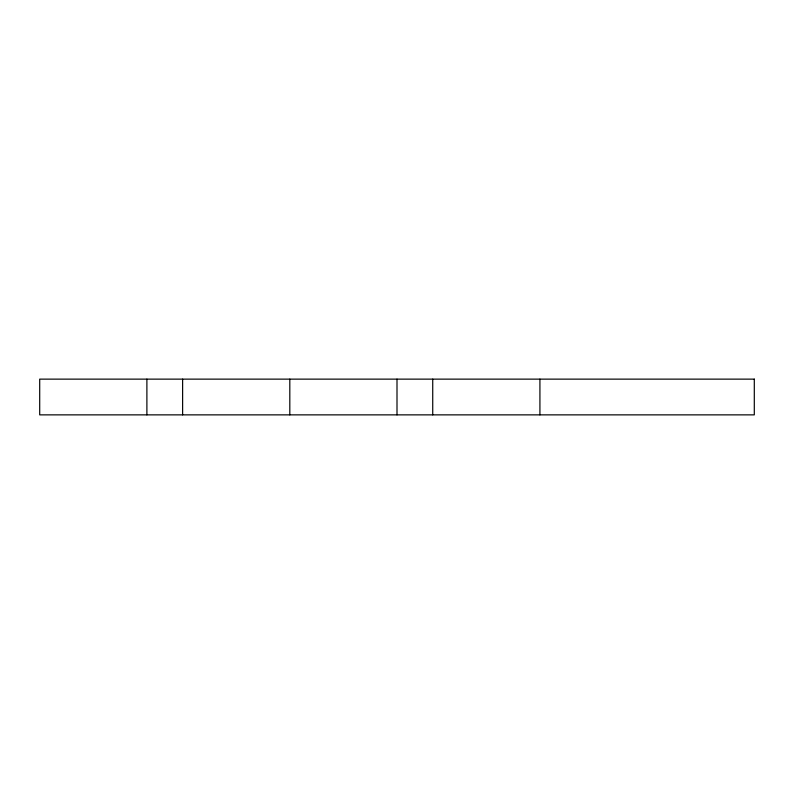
<?xml version="1.0" encoding="UTF-8"?>
<svg xmlns="http://www.w3.org/2000/svg" width="794" height="794" viewBox="0 0 794 794"><rect width="100%" height="100%" fill="white"/><g stroke="black" fill="none" stroke-linecap="round" stroke-linejoin="round"><path stroke-width="1.19" d="M539.92 379.135L539.92 414.865M432.73 379.135L432.73 414.865M397 379.135L397 414.865M289.81 379.135L289.81 414.865M182.62 379.135L182.62 414.865M146.89 379.135L146.89 414.865M754.3 379.135L39.7 379.135L39.7 414.865L754.3 414.865L754.3 379.135"/></g></svg>
